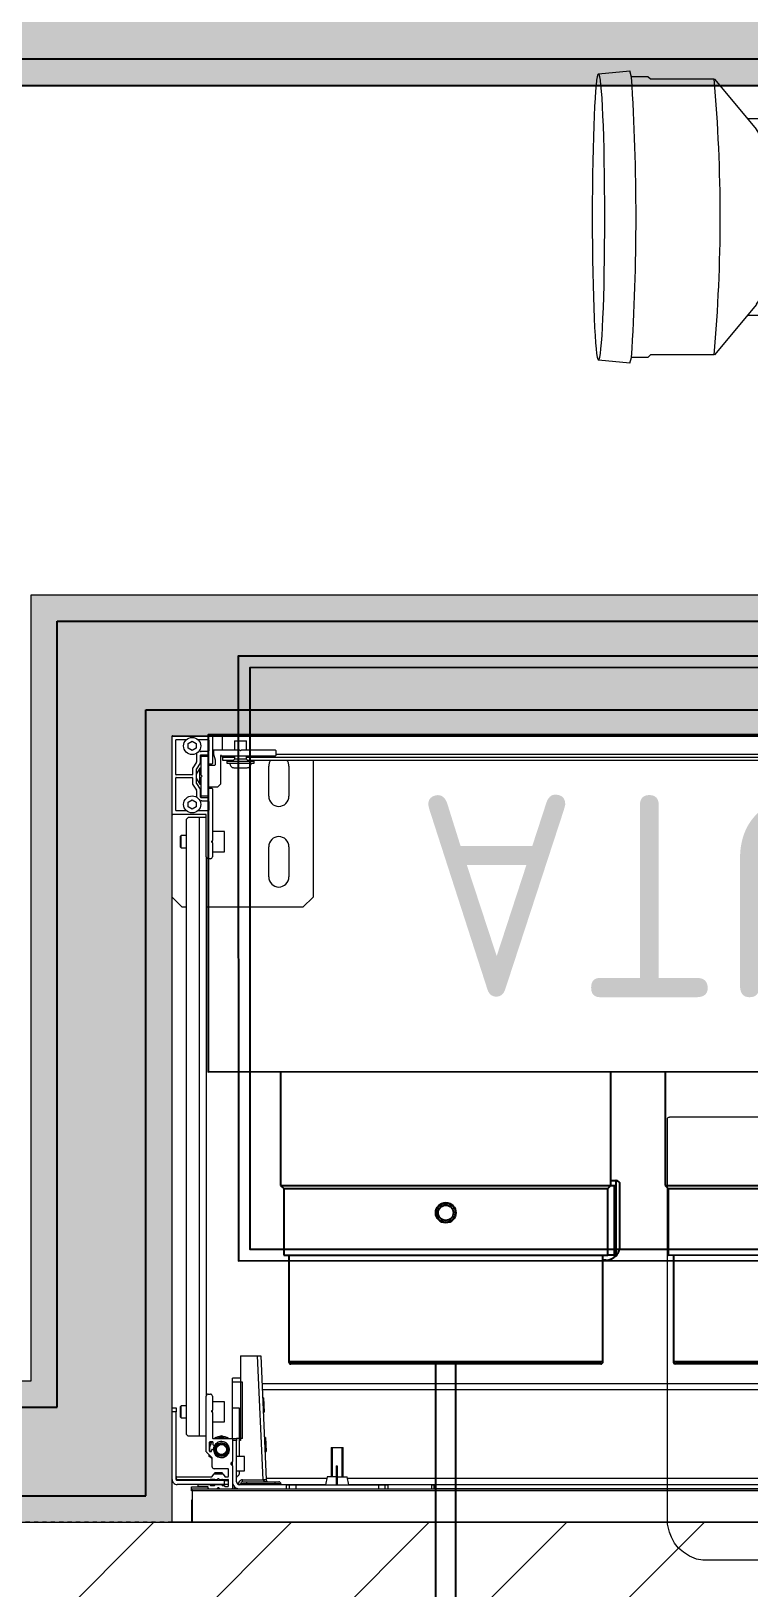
# Model space of a CAD drawing. Header units: centimetres. Extents: x 2191 to 12545, y -680 to 18662.
# Drawn here: x 8315.2 to 8350.8, y 8625.2 to 8702.5 of the extents above; entities that cross this region are included whole.
import ezdxf

# ---------------------------------------------------------------- set-up
doc = ezdxf.new("R2010")
doc.units = ezdxf.units.CM
doc.linetypes.add('Style de ligne -1', pattern=[0.41664, 0.20828, -0.20836])
doc.linetypes.add('VW-01', pattern=[0.41656, 0.20828, -0.20828])
for name, color, linetype, lineweight in [('B AmÈnagement intÈrieur_Hatch', 7, 'Continuous', 5), ('F REMPLISSAGE-vert clair_Hatch', 7, 'Continuous', 5), ('F REMPLISSAGE-vert foncÈ_Hatch', 7, 'Continuous', 5)]:
    doc.layers.add(name, color=color, linetype=linetype, lineweight=lineweight)
for name, color, linetype in [('B Aménagement intérieur', 252, 'Continuous'), ('B Faux plafonds', 252, 'Continuous'), ('B Faux plafonds_Hatch', 252, 'Continuous'), ('B GÈnÈral_Hatch', 252, 'Continuous'), ('B Général', 252, 'Continuous'), ('C ANNOTATIONS-prestations', 252, 'Continuous'), ('D SURFACES-shab', 252, 'Continuous'), ('F REMPLISSAGE-vert clair', 252, 'Continuous'), ('F REMPLISSAGE-vert foncé', 252, 'Continuous'), ('prlm-CHAUFF', 4, 'Continuous'), ('prlm-EAU-CHU', 42, 'Continuous')]:
    doc.layers.add(name, color=color, linetype=linetype)
doc.styles.get("Standard").update_dxf_attribs({"font": 'isocp.shx', "height": 15})

# ---------------------------------------------------------------- blocks, each defined once
blk = doc.blocks.new('Gaine 150_70')
at = {"layer": 'B Général', "color": 7, "linetype": 'Continuous', "lineweight": 5}
blk.add_line((18.5, 36.305), (-69, 36.305), dxfattribs=at)
at = {"layer": 'B Général', "color": 7, "linetype": 'Continuous', "lineweight": 5, "flags": 128}
for points in [[(-70, 36.305), (19.5, 36.305), (19.5, -2.715), (-70, -2.715)], [(-70, -2.7), (-70, 36.3), (19.5, 36.3), (19.5, -2.7)]]:
    blk.add_lwpolyline(points, close=True, dxfattribs=at)
at = {"layer": 'C ANNOTATIONS-prestations'}
for p, q in [((18.5, 36.305), (18.5, 35.205)), ((75, -35), (-75, -35))]:
    blk.add_line(p, q, dxfattribs=at)
at = {"layer": 'C ANNOTATIONS-prestations', "lineweight": 5}
for p, q in [((18.5, 34.755), (18.5, 35.205)), ((-69, 34.755), (18.5, 34.755)), ((18.5, 34.655), (-69, 34.655)), ((6.5, 34.635), (-22.817, 34.635)), ((10.724, 34.435), (-22.75, 34.435)), ((-22.65, 34.135), (10.784, 34.135)), ((6.5, 34.455), (6.5, 34.655)), ((6.6, 34.455), (6.5, 34.455)), ((6.6, 34.655), (6.6, 34.455)), ((6.6, 34.455), (8.783, 34.455)), ((8.783, 34.455), (8.783, 34.655)), ((8.918, 34.455), (8.783, 34.455)), ((8.918, 34.655), (8.918, 34.455)), ((9.25, 34.455), (8.918, 34.455)), ((9.25, 34.455), (9.25, 34.655)), ((13.35, 34.455), (9.25, 34.455)), ((10.72, 34.455), (10.8, 34.055)), ((11.3, 34.055), (10.8, 34.055)), ((11, 34.055), (11, 32.605)), ((11.061, 34.055), (11.061, 32.605)), ((11.3, 33.646), (11.3, 34.455)), ((11.35, 33.646), (11.35, 34.455)), ((11.35, 34.055), (11.8, 34.055)), ((11.539, 34.055), (11.539, 32.605)), ((11.6, 32.605), (11.6, 34.055)), ((11.8, 34.055), (11.88, 34.455)), ((11.816, 34.135), (14.824, 34.135)), ((14.1, 34.435), (11.876, 34.435)), ((13.35, 34.455), (13.35, 34.655)), ((13.682, 34.455), (13.35, 34.455)), ((13.682, 34.455), (13.682, 34.655)), ((13.817, 34.455), (13.682, 34.455)), ((13.817, 34.655), (13.817, 34.455)), ((13.817, 34.455), (16.15, 34.455)), ((14.1, 34.405), (14.1, 34.455)), ((14.1, 34.405), (14.4, 34.405)), ((14.4, 34.305), (14.2, 34.305)), ((14.4, 34.455), (14.4, 34.405)), ((14.4, 34.405), (15.8, 34.405)), ((14.4, 34.305), (14.4, 34.405)), ((15.8, 34.305), (14.4, 34.305)), ((14.821, 34.198), (14.82, 34.21)), ((14.821, 34.198), (14.971, 34.205)), ((15.1, 28.055), (14.821, 34.198)), ((14.97, 34.21), (14.971, 34.205)), ((16, 34.205), (14.971, 34.205)), ((14.971, 34.205), (15.25, 28.055)), ((15.8, 34.405), (15.8, 34.455)), ((15.8, 34.405), (16.1, 34.405)), ((15.8, 34.305), (15.8, 34.405)), ((16, 34.305), (15.8, 34.305)), ((16, 34.305), (16, 34.205)), ((16.1, 34.455), (16.1, 34.405)), ((16.3, 34.305), (16.3, 32.255)), ((16.4, 34.655), (16.4, 34.55)), ((16.5, 34.655), (16.5, 34.625)), ((16.5, 33.517), (16.5, 34.625)), ((16.7, 34.505), (16.7, 34.215)), ((16.7, 34.435), (16.9, 34.435)), ((16.9, 34.235), (16.7, 34.235)), ((16.7, 34.025), (16.7, 33.685)), ((16.87, 34.535), (16.73, 34.535)), ((17.002, 34.185), (16.73, 34.185)), ((16.859, 34.055), (16.73, 34.055)), ((16.971, 33.918), (16.884, 34.042)), ((16.9, 34.485), (16.9, 34.505)), ((17.001, 34.485), (16.9, 34.485)), ((16.9, 34.435), (19.25, 34.435)), ((16.9, 34.435), (16.9, 34.235)), ((16.9, 34.235), (19.25, 34.235)), ((16.96, 34.485), (16.999, 34.446)), ((16.999, 34.446), (17.037, 34.446)), ((17, 34.235), (17, 34.185)), ((17.03, 34.205), (17.129, 34.205)), ((17.043, 34.185), (17.043, 34.235)), ((17.345, 34.435), (17.06, 34.435)), ((17.129, 34.655), (17.179, 34.606)), ((17.129, 34.205), (17.179, 34.156)), ((17.164, 34.62), (17.236, 34.62)), ((17.221, 34.606), (17.271, 34.655)), ((17.221, 34.156), (17.271, 34.205)), ((17.271, 34.205), (17.375, 34.205)), ((17.357, 34.185), (17.357, 34.235)), ((17.368, 34.446), (17.401, 34.446)), ((17.4, 34.185), (17.4, 34.235)), ((17.401, 34.446), (17.44, 34.485)), ((17.403, 34.185), (17.577, 34.185)), ((17.576, 34.485), (17.404, 34.485)), ((17.516, 34.042), (17.429, 33.918)), ((19.27, 34.055), (17.541, 34.055)), ((17.605, 34.205), (19.2, 34.205)), ((18.17, 34.435), (17.635, 34.435)), ((17.7, 34.625), (17.7, 34.585)), ((17.73, 34.555), (17.73, 34.655)), ((17.73, 34.555), (18.17, 34.555)), ((18.53, 34.555), (17.73, 34.555)), ((18.2, 34.525), (18.2, 34.465)), ((18.5, 34.755), (18.53, 34.755)), ((18.5, 34.755), (18.5, 34.655)), ((18.53, 34.755), (18.53, 34.555)), ((19.3, 34.185), (19.3, 30.835)), ((19.3, 34.105), (19.3, 34.085)), ((19.5, 34.185), (19.5, 30.835)), ((11.3, 33.51), (11.3, 33.646)), ((11.35, 33.646), (11.3, 33.646)), ((11.35, 33.51), (11.3, 33.51)), ((11.35, 33.51), (11.35, 33.646)), ((15.9, 33.755), (15.9, 33.055)), ((16.3, 33.755), (15.9, 33.755)), ((16.15, 33.852), (16.15, 33.755)), ((16.5, 33.517), (16.5, 33.293)), ((16.5, 32.185), (16.5, 33.293)), ((16.579, 33.426), (16.509, 33.496)), ((16.509, 33.314), (16.579, 33.384)), ((16.73, 33.655), (17.41, 33.655)), ((17.404, 33.905), (16.996, 33.905)), ((17, 33.905), (17, 33.875)), ((17, 33.875), (17.4, 33.875)), ((17, 33.875), (17.02, 33.855)), ((17.02, 33.855), (17.38, 33.855)), ((17.043, 33.855), (17.043, 33.905)), ((17.357, 33.855), (17.357, 33.905)), ((17.38, 33.855), (17.4, 33.875)), ((17.4, 33.875), (17.4, 33.905)), ((17.51, 33.555), (17.51, 33.127)), ((11.6, 32.605), (11, 32.605)), ((14.884, 32.805), (14.834, 32.803)), ((14.866, 32.101), (14.834, 32.803)), ((15.9, 33.055), (16.3, 33.055)), ((16.15, 33.055), (16.15, 32.155)), ((16.7, 32.899), (16.7, 32.511)), ((17.407, 32.495), (17.43, 32.495)), ((17.46, 32.465), (17.46, 32.355)), ((17.51, 32.705), (17.479, 32.705)), ((17.519, 33.106), (17.791, 32.834)), ((17.54, 32.775), (17.54, 32.735)), ((17.556, 33.113), (17.656, 33.055)), ((17.62, 32.805), (17.57, 32.805)), ((17.65, 32.355), (17.65, 32.775)), ((17.656, 33.055), (17.656, 32.969)), ((17.8, 32.813), (17.8, 30.055)), ((14.866, 32.101), (14.916, 32.104)), ((16, 32.155), (16, 29.355)), ((16, 32.155), (16.15, 32.155)), ((16.101, 28.055), (16.11, 32.255)), ((16.11, 32.255), (16.15, 32.257)), ((16.15, 32.155), (16.3, 32.155)), ((16.15, 32.155), (16.15, 30.655)), ((16.3, 32.255), (16.5, 32.255)), ((16.3, 32.155), (16.3, 32.255)), ((16.5, 32.155), (16.3, 32.155)), ((16.5, 32.185), (16.5, 32.155)), ((16.5, 32.155), (16.5, 30.655)), ((17.47, 32.155), (16.53, 32.155)), ((17.05, 32.005), (16.95, 32.063)), ((17.15, 32.063), (17.05, 32.005)), ((17.49, 32.325), (17.62, 32.325)), ((17.5, 30.867), (17.5, 32.125)), ((17.65, 32.351), (17.604, 32.325)), ((17.8, 32.035), (18.15, 32.035)), ((18.15, 32.035), (18.7, 32.035)), ((18.15, 1.335), (18.15, 32.035)), ((18.8, 31.935), (18.7, 32.035)), ((18.8, 1.435), (18.8, 31.935)), ((16.9, 31.335), (16.9, 30.335)), ((17.5, 31.335), (16.9, 31.335)), ((19.05, 31.135), (18.8, 31.135)), ((19.05, 31.135), (19.05, 30.535)), ((19.1, 31.085), (19.05, 31.135)), ((19.1, 30.585), (19.1, 31.085)), ((14.973, 30.843), (14.923, 30.841)), ((14.955, 30.139), (14.923, 30.841)), ((14.955, 30.139), (15.005, 30.142)), ((16.15, 30.655), (16.5, 30.655)), ((16.5, 30.655), (16.5, 29.355)), ((16.9, 30.335), (17.5, 30.335)), ((17.5, 30.867), (17.5, 30.743)), ((17.5, 30.055), (17.5, 30.743)), ((17.529, 30.826), (17.509, 30.846)), ((17.509, 30.764), (17.529, 30.784)), ((18.8, 30.535), (19.05, 30.535)), ((19.05, 30.535), (19.1, 30.585)), ((19.3, 30.835), (19.5, 30.835)), ((19.3, 30.635), (19.3, 30.835)), ((19.5, 30.635), (19.3, 30.635)), ((19.5, 30.835), (19.5, 30.635)), ((-22.475, 29.735), (15.024, 29.735)), ((-22.475, 29.435), (15.037, 29.435)), ((17.7, 29.955), (17.6, 29.955)), ((17.8, 3.285), (17.8, 30.055)), ((16, 29.355), (16.5, 29.355)), ((16.103, 29.155), (16.5, 29.155)), ((16.5, 29.355), (16.5, 29.155)), ((15.25, 28.055), (15.1, 28.055)), ((16.101, 28.055), (15.25, 28.055)), ((12.5, 5.285), (13, 5.785)), ((13, 5.785), (17.8, 5.785)), ((18.8, 5.785), (19, 5.785)), ((19, 5.785), (19.5, 5.285)), ((12.5, -1.515), (12.5, 5.285)), ((19.5, 5.285), (19.5, 1.155)), ((13.7, 2.785), (13.7, 4.285)), ((14.7, 4.285), (14.7, 2.785)), ((17.5, 2.585), (17.5, 3.285)), ((17.6, 3.385), (17.7, 3.385)), ((17.8, 3.285), (17.8, 1.215)), ((16.9, 3.035), (16.9, 2.035)), ((17.5, 3.035), (16.9, 3.035)), ((17.529, 2.556), (17.5, 2.585)), ((17.5, 2.585), (17.5, 2.485)), ((17.5, 2.485), (17.529, 2.514)), ((17.5, -0.085), (17.5, 2.485)), ((19.05, 2.835), (18.8, 2.835)), ((19.05, 2.835), (19.05, 2.235)), ((19.1, 2.785), (19.05, 2.835)), ((19.1, 2.285), (19.1, 2.785)), ((16.9, 2.035), (17.5, 2.035)), ((18.8, 2.235), (19.05, 2.235)), ((19.05, 2.235), (19.1, 2.285)), ((17.68, 0.545), (17.68, 0.975)), ((17.71, 1.005), (18.217, 1.005)), ((17.8, 1.335), (18.15, 1.335)), ((17.83, 1.185), (19.47, 1.185)), ((18.15, 1.335), (18.7, 1.335)), ((18.3, 0.8), (18.5, 0.916)), ((18.3, 0.57), (18.3, 0.8)), ((18.5, 0.916), (18.7, 0.8)), ((18.7, 1.335), (18.8, 1.435)), ((18.7, 0.8), (18.7, 0.57)), ((18.783, 1.005), (19.29, 1.005)), ((19.32, 0.975), (19.32, -0.625)), ((19.5, 1.155), (19.5, -2.685)), ((13.7, -1.215), (13.7, 0.285)), ((14.7, 0.285), (14.7, -1.215)), ((17.7, 0.305), (17.7, -0.085)), ((18.03, 0.515), (17.71, 0.515)), ((18.07, 0.335), (17.73, 0.335)), ((17.73, 0.285), (18.02, 0.285)), ((18.05, 0.255), (18.05, -0.665)), ((18.1, -0.065), (18.1, 0.305)), ((18.28, -0.001), (18.28, 0.321)), ((18.5, 0.454), (18.3, 0.57)), ((18.7, 0.57), (18.5, 0.454)), ((17.25, -0.165), (17.1, -0.315)), ((17.1, -1.715), (17.1, -0.315)), ((17.25, -0.165), (17.67, -0.165)), ((17.67, -0.115), (17.53, -0.115)), ((17.7, -0.135), (17.7, -0.085)), ((18.05, -0.665), (18, -0.715)), ((18, -0.715), (18.05, -0.765)), ((18.127, -0.315), (18.05, -0.315)), ((18.05, -0.392), (18.171, -0.392)), ((18.05, -0.765), (18.05, -1.685)), ((18.295, -0.357), (18.1, -0.065)), ((18.127, -0.315), (18.127, -1.115)), ((18.3, -0.615), (18.127, -0.315)), ((18.48, -0.311), (18.285, -0.018)), ((18.3, -1.056), (18.3, -0.374)), ((18.48, -0.625), (18.48, -0.311)), ((19.29, -0.655), (18.51, -0.655)), ((15.75, -1.515), (-66.25, -1.515)), ((16.78, -1.365), (15.42, -1.365)), ((15.42, -1.365), (15.42, -1.465)), ((16.78, -1.465), (15.42, -1.465)), ((15.42, -1.465), (15.42, -1.515)), ((15.7, -1.465), (15.8, -1.565)), ((16.425, -1.135), (15.775, -1.135)), ((16.4, -1.565), (16.5, -1.465)), ((17, -1.515), (16.45, -1.515)), ((16.78, -1.465), (16.78, -1.365)), ((16.78, -1.515), (16.78, -1.465)), ((17, -1.665), (17, -1.515)), ((17.35, -1.295), (17.35, -1.51)), ((17.448, -1.81), (17.352, -1.52)), ((17.67, -1.265), (17.38, -1.265)), ((17.5, -2.685), (17.5, -1.345)), ((17.53, -1.315), (17.67, -1.315)), ((17.7, -1.345), (17.7, -1.295)), ((17.7, -1.345), (17.7, -1.735)), ((18.05, -1.038), (18.171, -1.038)), ((18.05, -1.115), (18.127, -1.115)), ((18.1, -1.735), (18.1, -1.374)), ((18.105, -1.357), (18.295, -1.073)), ((18.127, -1.115), (18.3, -0.815)), ((18.28, -1.851), (18.28, -1.429)), ((18.285, -1.412), (18.475, -1.127)), ((18.48, -1.11), (18.48, -0.805)), ((18.51, -0.775), (19.29, -0.775)), ((19.32, -0.805), (19.32, -2.505)), ((15.8, -1.665), (-66.3, -1.665)), ((14.35, -1.815), (-64.85, -1.815)), ((14.35, -1.985), (14.35, -1.745)), ((14.38, -1.715), (17.04, -1.715)), ((16.05, -2.015), (14.38, -2.015)), ((15.8, -1.565), (16.4, -1.565)), ((15.8, -1.565), (15.8, -1.715)), ((15.8, -2.015), (15.8, -2.465)), ((16.05, -2.015), (16.1, -1.965)), ((16.1, -1.965), (16.15, -2.015)), ((17.42, -2.015), (16.15, -2.015)), ((16.4, -1.715), (16.4, -1.565)), ((17, -1.665), (16.4, -1.665)), ((16.4, -2.465), (16.4, -2.015)), ((17, -1.665), (17, -1.715)), ((17, -2.015), (17, -2.715)), ((17.45, -1.985), (17.45, -1.82)), ((17.68, -2.505), (17.68, -1.975)), ((17.71, -1.945), (18.056, -1.945)), ((18.02, -1.715), (17.73, -1.715)), ((17.73, -1.765), (18.07, -1.765)), ((18.3, -2.1), (18.5, -1.984)), ((18.3, -2.33), (18.3, -2.1)), ((18.5, -1.984), (18.7, -2.1)), ((18.7, -2.1), (18.7, -2.33)), ((17, -2.715), (-67.5, -2.715)), ((16.4, -2.465), (15.8, -2.465)), ((17.53, -2.715), (17, -2.715)), ((19.47, -2.715), (17.53, -2.715)), ((18.217, -2.535), (17.71, -2.535)), ((18.5, -2.446), (18.3, -2.33)), ((18.7, -2.33), (18.5, -2.446)), ((19.29, -2.535), (18.783, -2.535)), ((19.5, -2.715), (19.47, -2.715)), ((19.5, -2.685), (19.5, -2.715))]:
    blk.add_line(p, q, dxfattribs=at)
at = {"layer": 'C ANNOTATIONS-prestations', "lineweight": 5, "flags": 128}
for points in [[(14.1, 34.405, 0.198912), (14.129, 34.334, 0.198912), (14.2, 34.305)], [(14.82, 34.21, 0.193016), (14.789, 34.277, 0.193016), (14.72, 34.305)], [(16, 34.205, 0.227222), (16.156, 34.28, 0.227222), (16.195, 34.448)], [(16, 34.305, 0.198912), (16.071, 34.334, 0.198912), (16.1, 34.405)], [(16.5, 34.305, 0.198912), (16.397, 34.552, 0.198912), (16.15, 34.655)], [(16.3, 34.305, 0.198912), (16.256, 34.411, 0.198912), (16.15, 34.455)], [(16.222, 34.005, 0.109774), (16.169, 33.936, 0.109774), (16.15, 33.852)], [(16.222, 34.005, 0.028434), (16.263, 34.044, 0.028434), (16.3, 34.087)], [(16.53, 34.655, 0.198912), (16.509, 34.646, 0.198912), (16.5, 34.625)], [(16.73, 34.535, 0.198912), (16.709, 34.526, 0.198912), (16.7, 34.505)], [(16.7, 34.215, 0.198912), (16.709, 34.194, 0.198912), (16.73, 34.185)], [(16.73, 34.055, 0.198912), (16.709, 34.046, 0.198912), (16.7, 34.025)], [(16.884, 34.042, 0.120588), (16.873, 34.052, 0.120588), (16.859, 34.055)], [(16.9, 34.505, 0.198912), (16.891, 34.526, 0.198912), (16.87, 34.535)], [(17, 34.435, 0.013224), (17, 34.44, 0.013224), (16.999, 34.446)], [(17.03, 34.46, 0.17724), (17.02, 34.478, 0.17724), (17.001, 34.485)], [(17.002, 34.185, 0.155096), (17.019, 34.191, 0.155096), (17.03, 34.205)], [(17.03, 34.46, 0.17724), (17.041, 34.442, 0.17724), (17.06, 34.435)], [(17.179, 34.606, 0.198912), (17.2, 34.597, 0.198912), (17.221, 34.606)], [(17.179, 34.156, 0.198912), (17.2, 34.147, 0.198912), (17.221, 34.156)], [(17.345, 34.435, 0.17724), (17.364, 34.442, 0.17724), (17.375, 34.46)], [(17.404, 34.485, 0.17724), (17.385, 34.478, 0.17724), (17.375, 34.46)], [(17.375, 34.205, 0.155096), (17.386, 34.191, 0.155096), (17.403, 34.185)], [(17.401, 34.446, 0.013224), (17.4, 34.44, 0.013224), (17.4, 34.435)], [(17.541, 34.055, 0.120588), (17.527, 34.052, 0.120588), (17.516, 34.042)], [(17.605, 34.46, 0.17724), (17.595, 34.478, 0.17724), (17.576, 34.485)], [(17.577, 34.185, 0.155096), (17.594, 34.191, 0.155096), (17.605, 34.205)], [(17.605, 34.46, 0.17724), (17.616, 34.442, 0.17724), (17.635, 34.435)], [(17.7, 34.625, 0.198912), (17.691, 34.646, 0.198912), (17.67, 34.655)], [(17.7, 34.585, 0.198912), (17.709, 34.564, 0.198912), (17.73, 34.555)], [(18.2, 34.525, 0.198912), (18.191, 34.546, 0.198912), (18.17, 34.555)], [(18.17, 34.435, 0.198912), (18.191, 34.444, 0.198912), (18.2, 34.465)], [(19.3, 34.105, 0.198912), (19.271, 34.176, 0.198912), (19.2, 34.205)], [(19.5, 34.185, 0.198912), (19.427, 34.362, 0.198912), (19.25, 34.435)], [(19.3, 34.185, 0.198912), (19.285, 34.22, 0.198912), (19.25, 34.235)], [(19.27, 34.055, 0.198912), (19.291, 34.064, 0.198912), (19.3, 34.085)], [(16.5, 33.517, 0.098491), (16.502, 33.506, 0.098491), (16.509, 33.496)], [(16.509, 33.314, 0.098491), (16.502, 33.304, 0.098491), (16.5, 33.293)], [(16.579, 33.384, 0.198912), (16.588, 33.405, 0.198912), (16.579, 33.426)], [(16.7, 33.685, 0.198912), (16.709, 33.664, 0.198912), (16.73, 33.655)], [(16.971, 33.918, 0.120588), (16.982, 33.908, 0.120588), (16.996, 33.905)], [(17.404, 33.905, 0.120588), (17.418, 33.908, 0.120588), (17.429, 33.918)], [(17.51, 33.555, 0.198912), (17.481, 33.626, 0.198912), (17.41, 33.655)], [(17.449, 32.733, 0.366532), (17.088, 33.103, 0.366532), (16.664, 32.808, 0.366532), (16.884, 32.341, 0.366532), (17.382, 32.482)], [(17.382, 32.482, 0.082935), (17.436, 32.602, 0.082935), (17.449, 32.733)], [(17.407, 32.495, 0.122946), (17.393, 32.491, 0.122946), (17.382, 32.482)], [(17.46, 32.465, 0.198912), (17.451, 32.486, 0.198912), (17.43, 32.495)], [(17.449, 32.733, 0.189855), (17.458, 32.713, 0.189855), (17.479, 32.705)], [(17.633, 32.992, 0.041018), (17.579, 33.083, 0.041018), (17.51, 33.164)], [(17.51, 33.127, 0.098491), (17.512, 33.116, 0.098491), (17.519, 33.106)], [(17.51, 32.705, 0.198912), (17.531, 32.714, 0.198912), (17.54, 32.735)], [(17.514, 32.325, 0.104675), (17.628, 32.546, 0.104675), (17.643, 32.794)], [(17.57, 32.805, 0.198912), (17.549, 32.796, 0.198912), (17.54, 32.775)], [(17.577, 32.325, 0.02871), (17.617, 32.388, 0.02871), (17.65, 32.455)], [(17.65, 32.775, 0.198912), (17.641, 32.796, 0.198912), (17.62, 32.805)], [(17.8, 32.813, 0.098491), (17.798, 32.824, 0.098491), (17.791, 32.834)], [(16.5, 32.185, 0.198912), (16.509, 32.164, 0.198912), (16.53, 32.155)], [(16.704, 32.155, 0.14145), (17.05, 32.055, 0.14145), (17.396, 32.155)], [(16.81, 32.155, 0.103148), (17.05, 32.105, 0.103148), (17.29, 32.155)], [(17.46, 32.355, 0.198912), (17.469, 32.334, 0.198912), (17.49, 32.325)], [(17.5, 32.125, 0.198912), (17.491, 32.146, 0.198912), (17.47, 32.155)], [(17.62, 32.325, 0.198912), (17.641, 32.334, 0.198912), (17.65, 32.355)], [(17.5, 30.867, 0.098491), (17.502, 30.856, 0.098491), (17.509, 30.846)], [(17.509, 30.764, 0.098491), (17.502, 30.754, 0.098491), (17.5, 30.743)], [(17.529, 30.784, 0.198912), (17.538, 30.805, 0.198912), (17.529, 30.826)], [(17.5, 30.055, 0.198912), (17.529, 29.984, 0.198912), (17.6, 29.955)], [(17.7, 29.955, 0.198912), (17.771, 29.984, 0.198912), (17.8, 30.055)], [(14.7, 4.285, 0.414214), (14.2, 4.785, 0.414214), (13.7, 4.285)], [(17.6, 3.385, 0.198912), (17.529, 3.356, 0.198912), (17.5, 3.285)], [(17.8, 3.285, 0.198912), (17.771, 3.356, 0.198912), (17.7, 3.385)], [(13.7, 2.785, 0.414214), (14.2, 2.285, 0.414214), (14.7, 2.785)], [(17.529, 2.514, 0.198912), (17.538, 2.535, 0.198912), (17.529, 2.556)], [(14.7, 0.285, 0.414214), (14.2, 0.785, 0.414214), (13.7, 0.285)], [(17.71, 1.005, 0.198912), (17.689, 0.996, 0.198912), (17.68, 0.975)], [(17.8, 1.215, 0.198912), (17.809, 1.194, 0.198912), (17.83, 1.185)], [(18.22, 1.005, 0.01196), (18.219, 1.005, 0.01196), (18.217, 1.005)], [(18.783, 1.005, 0.01196), (18.781, 1.005, 0.01196), (18.78, 1.005)], [(19.32, 0.975, 0.198912), (19.311, 0.996, 0.198912), (19.29, 1.005)], [(19.5, 1.155, 0.198912), (19.491, 1.176, 0.198912), (19.47, 1.185)], [(17.68, 0.545, 0.198912), (17.689, 0.524, 0.198912), (17.71, 0.515)], [(17.73, 0.335, 0.198912), (17.709, 0.326, 0.198912), (17.7, 0.305)], [(17.73, 0.285, 0.198912), (17.709, 0.276, 0.198912), (17.7, 0.255)], [(18.05, 0.255, 0.198912), (18.041, 0.276, 0.198912), (18.02, 0.285)], [(18.03, 0.515, 0.095961), (18.068, 0.522, 0.095961), (18.099, 0.543)], [(18.1, 0.305, 0.198912), (18.091, 0.326, 0.198912), (18.07, 0.335)], [(17.5, -0.085, 0.198912), (17.509, -0.106, 0.198912), (17.53, -0.115)], [(17.67, -0.115, 0.198912), (17.691, -0.106, 0.198912), (17.7, -0.085)], [(17.67, -0.165, 0.198912), (17.691, -0.156, 0.198912), (17.7, -0.135)], [(18.28, -0.001, 0.073633), (18.281, -0.01, 0.073633), (18.285, -0.018)], [(18.3, -0.374, 0.073633), (18.299, -0.365, 0.073633), (18.295, -0.357)], [(18.48, -0.625, 0.198912), (18.489, -0.646, 0.198912), (18.51, -0.655)], [(19.29, -0.655, 0.198912), (19.311, -0.646, 0.198912), (19.32, -0.625)], [(13.7, -1.215, 0.080612), (13.726, -1.373, 0.080612), (13.8, -1.515)], [(14.6, -1.515, 0.080612), (14.674, -1.373, 0.080612), (14.7, -1.215)], [(15.775, -1.135, 0.218554), (15.623, -1.205, 0.218554), (15.577, -1.365)], [(15.577, -1.36, 0.003145), (15.576, -1.362, 0.003145), (15.576, -1.365)], [(16.623, -1.365, 0.218554), (16.577, -1.205, 0.218554), (16.425, -1.135)], [(16.624, -1.365, 0.003145), (16.624, -1.362, 0.003145), (16.623, -1.36)], [(17.38, -1.265, 0.198912), (17.359, -1.274, 0.198912), (17.35, -1.295)], [(17.35, -1.51, 0.040241), (17.35, -1.515, 0.040241), (17.352, -1.52)], [(17.53, -1.315, 0.198912), (17.509, -1.324, 0.198912), (17.5, -1.345)], [(17.7, -1.295, 0.198912), (17.691, -1.274, 0.198912), (17.67, -1.265)], [(17.7, -1.345, 0.198912), (17.691, -1.324, 0.198912), (17.67, -1.315)], [(18.105, -1.357, 0.073633), (18.101, -1.365, 0.073633), (18.1, -1.374)], [(18.285, -1.412, 0.073633), (18.281, -1.42, 0.073633), (18.28, -1.429)], [(18.295, -1.073, 0.073633), (18.299, -1.065, 0.073633), (18.3, -1.056)], [(18.475, -1.127, 0.073633), (18.479, -1.119, 0.073633), (18.48, -1.11)], [(18.51, -0.775, 0.198912), (18.489, -0.784, 0.198912), (18.48, -0.805)], [(19.32, -0.805, 0.198912), (19.311, -0.784, 0.198912), (19.29, -0.775)], [(14.38, -1.715, 0.198912), (14.359, -1.724, 0.198912), (14.35, -1.745)], [(14.35, -1.985, 0.198912), (14.359, -2.006, 0.198912), (14.38, -2.015)], [(17.04, -1.715, 0.414214), (17.07, -1.745, 0.414214), (17.1, -1.715)], [(17.42, -2.015, 0.198912), (17.441, -2.006, 0.198912), (17.45, -1.985)], [(17.45, -1.82, 0.040241), (17.45, -1.815, 0.040241), (17.448, -1.81)], [(17.71, -1.945, 0.198912), (17.689, -1.954, 0.198912), (17.68, -1.975)], [(17.7, -1.685, 0.198912), (17.709, -1.706, 0.198912), (17.73, -1.715)], [(17.7, -1.735, 0.198912), (17.709, -1.756, 0.198912), (17.73, -1.765)], [(18.02, -1.715, 0.198912), (18.041, -1.706, 0.198912), (18.05, -1.685)], [(18.14, -1.99, 0.123554), (18.104, -1.957, 0.123554), (18.056, -1.945)], [(18.07, -1.765, 0.198912), (18.091, -1.756, 0.198912), (18.1, -1.735)], [(17.5, -2.685, 0.198912), (17.509, -2.706, 0.198912), (17.53, -2.715)], [(17.68, -2.505, 0.198912), (17.689, -2.526, 0.198912), (17.71, -2.535)], [(18.217, -2.535, 0.01196), (18.219, -2.535, 0.01196), (18.22, -2.535)], [(18.78, -2.535, 0.01196), (18.781, -2.535, 0.01196), (18.783, -2.535)], [(19.29, -2.535, 0.198912), (19.311, -2.526, 0.198912), (19.32, -2.505)], [(19.47, -2.715, 0.198912), (19.491, -2.706, 0.198912), (19.5, -2.685)]]:
    blk.add_lwpolyline(points, format="xyb", dxfattribs=at)
at = {"layer": 'C ANNOTATIONS-prestations', "lineweight": 5}
for centre, radius in [((17.05, 32.705), 0.35), ((17.05, 32.705), 0.3), ((17.05, 32.705), 0.25), ((18.5, 0.685), 0.425), ((18.5, -2.215), 0.425)]:
    blk.add_circle(centre, radius, dxfattribs=at)
for points, knots in [([(14.97, 34.21), (14.97, 34.21), (14.968, 34.222), (14.956, 34.239), (14.941, 34.252), (14.921, 34.265), (14.896, 34.276), (14.867, 34.286), (14.818, 34.298), (14.754, 34.305), (14.724, 34.305), (14.722, 34.305), (14.72, 34.305)], [0, 0, 0, 1, 2, 3, 4, 5, 6, 7, 8, 9, 9, 10, 10, 10]), ([(14.82, 34.21), (14.82, 34.209), (14.821, 34.209), (14.822, 34.209), (14.824, 34.208), (14.833, 34.207), (14.852, 34.207), (14.88, 34.207), (14.931, 34.208), (14.968, 34.209), (14.969, 34.209), (14.97, 34.21)], [0, 0, 0, 1, 2, 3, 4, 5, 6, 7, 8, 8, 9, 9, 9])]:
    blk.add_open_spline(points, degree=2, knots=knots, dxfattribs=at)
blk = doc.blocks.new('xi.aam33')
at = {"layer": 'prlm-EAU-CHU', "color": 0, "lineweight": 13}
for p, q in [((-5.89, 11.331), (-5.799, 13.123)), ((5.799, 13.123), (5.89, 11.331)), ((-5.41, 7.114), (-5.41, 10.463)), ((5.41, 10.463), (5.41, 7.114)), ((12.093, 6.85), (12.219, 6.97)), ((12.219, 6.97), (13.031, 6.97)), ((13.12, 7.25), (13.031, 6.97)), ((13.12, 7.25), (14.668, 7.106)), ((-5, 3.931), (-5, 6.323)), ((5, 6.323), (5, 4.87)), ((6.828, 4.34), (8.907, 6.841)), ((8.922, 6.85), (12.093, 6.85)), ((7.269, 4.87), (4.958, 4.867)), ((8.907, -6.841), (6.828, -4.34)), ((4.091, -4.87), (7.269, -4.87)), ((12.093, -6.85), (8.922, -6.85)), ((12.219, -6.97), (12.093, -6.85)), ((13.028, -6.944), (13.12, -7.25)), ((13.031, -6.97), (12.219, -6.97)), ((14.668, -7.106), (13.12, -7.25))]:
    blk.add_line(p, q, dxfattribs=at)
at = {"layer": 'prlm-EAU-CHU', "color": 0, "lineweight": 13, "flags": 128}
blk.add_lwpolyline([(4.958, 4.867), (4.86, 4.836), (4.68, 4.729), (4.43, 4.564)], dxfattribs=at)
at = {"layer": 'prlm-EAU-CHU', "color": 0, "lineweight": 13}
for radius in [6.36, 4.675]:
    blk.add_circle((0, 0), radius, dxfattribs=at)
for centre, radius, start, end in [((-4.475, 7.136), 0.936, 184.66048, 218.12589), ((4.475, 7.136), 0.936, 321.87411, 355.33952), ((119.647, -0.014), 106.844, 176.25229, 183.71904), ((-2.54, 9.094), 3.683, 223.50702, 258.77599), ((2.54, 9.094), 3.683, 281.22401, 316.49298), ((87.178, 0), 78.555, 174.99745, 185.00255), ((11.683, 0.728), 6.052, 143.44583, 163.86683), ((11.683, -0.728), 6.052, 196.13317, 216.55417)]:
    blk.add_arc(centre, radius, start, end, dxfattribs=at)
at = {"layer": 'prlm-EAU-CHU', "color": 0, "lineweight": 13, "extrusion": (0, 0, -1)}
for centre, major_axis, ratio in [((0, 13.073), (-5.789, 0), 0.383426), ((0, 13.073), (-5.115, 0), 0.383329), ((14.667, 0), (0, -7.101), 0.043635)]:
    blk.add_ellipse(centre, major_axis=major_axis, ratio=ratio, dxfattribs=at)
for centre, major_axis, ratio, start_param, end_param in [((-0.001, 12.093), (4.098, -0.028), 0.383971, 2.986035, 6.398097), ((0, 11.414), (5.894, 0), 0.391508, 0.036281, 3.105311)]:
    blk.add_ellipse(centre, major_axis=major_axis, ratio=ratio, start_param=start_param, end_param=end_param, dxfattribs=at)
blk = doc.blocks.new('xi.uta-yzen-d')
at = {"layer": 'prlm-CHAUFF', "ltscale": 50}
for p, q in [((-36.4, 35.02), (-20.8, 35.02)), ((-36.4, 35.02), (-36.4, 29.72)), ((-20.9, 35.12), (-36.3, 35.12)), ((-20.8, 29.72), (-20.8, 35.02)), ((-17.3, 35.02), (-1.7, 35.02)), ((-17.3, 35.02), (-17.3, 29.72)), ((-1.8, 35.12), (-17.2, 35.12)), ((-1.7, 29.72), (-1.7, 35.02)), ((1.8, 35.02), (17.4, 35.02)), ((1.8, 35.02), (1.8, 29.72)), ((1.9, 35.12), (17.3, 35.12)), ((17.4, 29.72), (17.4, 35.02)), ((20.9, 35.02), (36.5, 35.02)), ((20.9, 35.02), (20.9, 29.72)), ((21, 35.12), (36.4, 35.12)), ((36.5, 29.72), (36.5, 35.02)), ((-37.056, 29.72), (-36.65, 29.72)), ((-37.056, 29.72), (-37.056, 26.02)), ((-37, 29.72), (-37, 26.27)), ((-36.98, 29.72), (-36.98, 26.27)), ((-20.55, 29.72), (-36.65, 29.72)), ((-36.65, 29.72), (-36.65, 26.42)), ((-36.55, 29.97), (-36.4, 29.97)), ((-20.55, 26.42), (-20.55, 29.72)), ((-17.956, 29.72), (-17.55, 29.72)), ((-17.956, 29.72), (-17.956, 26.02)), ((-17.9, 29.72), (-17.9, 26.27)), ((-17.88, 29.72), (-17.88, 26.27)), ((-1.45, 29.72), (-17.55, 29.72)), ((-17.55, 29.72), (-17.55, 26.42)), ((-17.45, 29.97), (-17.3, 29.97)), ((-1.45, 26.42), (-1.45, 29.72)), ((1.144, 29.72), (1.55, 29.72)), ((1.144, 29.72), (1.144, 26.02)), ((1.2, 29.72), (1.2, 26.27)), ((1.22, 29.72), (1.22, 26.27)), ((17.65, 29.72), (1.55, 29.72)), ((1.55, 29.72), (1.55, 26.42)), ((1.65, 29.97), (1.8, 29.97)), ((17.65, 26.42), (17.65, 29.72)), ((20.244, 29.72), (20.65, 29.72)), ((20.244, 29.72), (20.244, 26.02)), ((20.3, 29.72), (20.3, 26.27)), ((20.32, 29.72), (20.32, 26.27)), ((36.75, 29.72), (20.65, 29.72)), ((20.65, 29.72), (20.65, 26.42)), ((20.75, 29.97), (20.9, 29.97)), ((36.75, 26.42), (36.75, 29.72)), ((-37.25, 29.216), (-37.25, 26.22)), ((-18.15, 29.216), (-18.15, 26.22)), ((0.95, 29.216), (0.95, 26.22)), ((20.05, 29.216), (20.05, 26.22)), ((-37, 28.42), (-36.98, 28.42)), ((-36.98, 28.07), (-37, 28.07)), ((-17.9, 28.42), (-17.88, 28.42)), ((-17.88, 28.07), (-17.9, 28.07)), ((1.2, 28.42), (1.22, 28.42)), ((1.22, 28.07), (1.2, 28.07)), ((20.3, 28.42), (20.32, 28.42)), ((20.32, 28.07), (20.3, 28.07)), ((-37, 27.693), (-36.98, 27.693)), ((-36.98, 27.343), (-37, 27.343)), ((-37, 27.293), (-36.98, 27.293)), ((-36.98, 27.193), (-37, 27.193)), ((-17.9, 27.693), (-17.88, 27.693)), ((-17.88, 27.343), (-17.9, 27.343)), ((-17.9, 27.293), (-17.88, 27.293)), ((-17.88, 27.193), (-17.9, 27.193)), ((1.2, 27.693), (1.22, 27.693)), ((1.22, 27.343), (1.2, 27.343)), ((1.2, 27.293), (1.22, 27.293)), ((1.22, 27.193), (1.2, 27.193)), ((20.3, 27.693), (20.32, 27.693)), ((20.32, 27.343), (20.3, 27.343)), ((20.3, 27.293), (20.32, 27.293)), ((20.32, 27.193), (20.3, 27.193)), ((-36.98, 26.27), (-37, 26.27)), ((-36.8, 26.27), (-36.98, 26.27)), ((-36.65, 26.42), (-36.8, 26.27)), ((-20.4, 26.27), (-36.8, 26.27)), ((-36.8, 26.27), (-36.8, 20.62)), ((-20.55, 26.42), (-36.65, 26.42)), ((-20.4, 26.27), (-20.55, 26.42)), ((-20.4, 20.62), (-20.4, 26.27)), ((-17.88, 26.27), (-17.9, 26.27)), ((-17.7, 26.27), (-17.88, 26.27)), ((-17.55, 26.42), (-17.7, 26.27)), ((-1.3, 26.27), (-17.7, 26.27)), ((-17.7, 26.27), (-17.7, 20.62)), ((-1.45, 26.42), (-17.55, 26.42)), ((-1.3, 26.27), (-1.45, 26.42)), ((-1.3, 20.62), (-1.3, 26.27)), ((1.22, 26.27), (1.2, 26.27)), ((1.4, 26.27), (1.22, 26.27)), ((1.55, 26.42), (1.4, 26.27)), ((17.8, 26.27), (1.4, 26.27)), ((1.4, 26.27), (1.4, 20.62)), ((17.65, 26.42), (1.55, 26.42)), ((17.8, 26.27), (17.65, 26.42)), ((17.8, 20.62), (17.8, 26.27)), ((20.32, 26.27), (20.3, 26.27)), ((20.5, 26.27), (20.32, 26.27)), ((20.65, 26.42), (20.5, 26.27)), ((36.9, 26.27), (20.5, 26.27)), ((20.5, 26.27), (20.5, 20.62)), ((36.75, 26.42), (20.65, 26.42)), ((36.9, 26.27), (36.75, 26.42)), ((36.9, 20.62), (36.9, 26.27)), ((-36.8, 26.02), (-37.05, 26.02)), ((-17.7, 26.02), (-17.95, 26.02)), ((1.4, 26.02), (1.15, 26.02)), ((20.5, 26.02), (20.25, 26.02))]:
    blk.add_line(p, q, dxfattribs=at)
for points in [[(0, 30), (0, 0), (39, 0), (39, 30)], [(0.571, 29.429), (0.571, 0.571), (38.429, 0.571), (38.429, 29.429)], [(-40.5, 20.62), (-40.5, 3.9), (40.5, 3.9), (40.5, 20.62)]]:
    blk.add_lwpolyline(points, close=True, dxfattribs=at)
for centre, radius in [((-28.6, 27.62), 0.5), ((-28.6, 27.62), 0.48), ((-28.6, 27.62), 0.38), ((-9.5, 27.62), 0.5), ((-9.5, 27.62), 0.48), ((-9.5, 27.62), 0.38), ((9.6, 27.62), 0.5), ((9.6, 27.62), 0.48), ((9.6, 27.62), 0.38), ((28.7, 27.62), 0.5), ((28.7, 27.62), 0.48), ((28.7, 27.62), 0.38)]:
    blk.add_circle(centre, radius, dxfattribs=at)
for centre, radius, start, end in [((-36.3, 35.02), 0.1, 90, 180), ((-20.9, 35.02), 0.1, 0, 90), ((-17.2, 35.02), 0.1, 90, 180), ((-1.8, 35.02), 0.1, 0, 90), ((1.9, 35.02), 0.1, 90, 180), ((17.3, 35.02), 0.1, 0, 90), ((21, 35.02), 0.1, 90, 180), ((36.4, 35.02), 0.1, 0, 90), ((-36.475, 29.24), 0.776, 138.52479, 181.76751), ((-36.55, 29.27), 0.7, 90, 136.27309), ((-17.375, 29.24), 0.776, 138.52479, 181.76751), ((-17.45, 29.27), 0.7, 90, 136.27309), ((1.725, 29.24), 0.776, 138.52479, 181.76751), ((1.65, 29.27), 0.7, 90, 136.27309), ((20.825, 29.24), 0.776, 138.52479, 181.76751), ((20.75, 29.27), 0.7, 90, 136.27309), ((-37.05, 26.22), 0.2, 180, 268.32391), ((-37.05, 26.22), 0.2, 268.32391, 270), ((-17.95, 26.22), 0.2, 180, 268.32391), ((-17.95, 26.22), 0.2, 268.32391, 270), ((1.15, 26.22), 0.2, 180, 268.32391), ((1.15, 26.22), 0.2, 268.32391, 270), ((20.25, 26.22), 0.2, 180, 268.32391), ((20.25, 26.22), 0.2, 268.32391, 270)]:
    blk.add_arc(centre, radius, start, end, dxfattribs=at)
for centre, major_axis, ratio, start_param, end_param in [((-36.55, 28.959), (-0.45, 0), 0.974723, 5.983927, 6.283185), ((-36.55, 28.603), (-0.45, 0), 0.974723, 5.983927, 6.283185), ((-35.75, 28.603), (-1.25, 0), 0.146694, 0, 0.179125), ((-17.45, 28.959), (-0.45, 0), 0.974723, 5.983927, 6.283185), ((-17.45, 28.603), (-0.45, 0), 0.974723, 5.983927, 6.283185), ((-16.65, 28.603), (-1.25, 0), 0.146694, 0, 0.179125), ((1.65, 28.959), (-0.45, 0), 0.974723, 5.983927, 6.283185), ((1.65, 28.603), (-0.45, 0), 0.974723, 5.983927, 6.283185), ((2.45, 28.603), (-1.25, 0), 0.146694, 0, 0.179125), ((20.75, 28.959), (-0.45, 0), 0.974723, 5.983927, 6.283185), ((20.75, 28.603), (-0.45, 0), 0.974723, 5.983927, 6.283185), ((21.55, 28.603), (-1.25, 0), 0.146694, 0, 0.179125)]:
    blk.add_ellipse(centre, major_axis=major_axis, ratio=ratio, start_param=start_param, end_param=end_param, dxfattribs=at)
for points in [[(-36.982, 29.391), (-36.986, 29.379), (-36.989, 29.366), (-36.997, 29.324), (-37, 29.294), (-37, 29.265)], [(-17.882, 29.391), (-17.886, 29.379), (-17.889, 29.366), (-17.897, 29.324), (-17.9, 29.294), (-17.9, 29.265)], [(1.218, 29.391), (1.214, 29.379), (1.211, 29.366), (1.203, 29.324), (1.2, 29.294), (1.2, 29.265)], [(20.318, 29.391), (20.314, 29.379), (20.311, 29.366), (20.303, 29.324), (20.3, 29.294), (20.3, 29.265)]]:
    blk.add_open_spline(points, degree=3, knots=[0.8185803, 0.8185803, 0.8185803, 0.8185803, 0.875, 0.875, 1, 1, 1, 1], dxfattribs=at)
at = {"layer": 'prlm-CHAUFF', "ltscale": 50, "insert": (7.303, 16.894), "char_height": 10, "width": 139.79252, "attachment_point": 1}
blk.add_mtext('UTA', dxfattribs=at)
blk = doc.blocks.new('200_wc-2')
at = {"layer": 'B Général', "color": 7, "linetype": 'Continuous', "lineweight": 5}
for p, q in [((-25, -20.1), (-25, 0)), ((-24.9, 0.1), (24.9, 0.1)), ((25, -20.1), (25, 0)), ((-19.5, -44.2), (-19.5, -21.9)), ((19.5, -44.2), (19.5, -21.9))]:
    blk.add_line(p, q, dxfattribs=at)
at = {"layer": 'B Général', "color": 7, "linetype": 'Continuous', "lineweight": 5, "flags": 128}
blk.add_lwpolyline([(-25, -20.1), (-24.9, -20.6), (-24.75, -20.9), (-24.55, -21.2), (-24.3, -21.45), (-23.9, -21.7), (-23.4, -21.85), (-23.15, -21.9), (23.25, -21.9), (23.55, -21.85), (23.9, -21.7), (24.2, -21.5), (24.45, -21.3), (24.65, -21.05), (24.8, -20.75), (24.9, -20.5), (24.95, -20.3), (25, -20.1)], dxfattribs=at)
for points in [[(-19.5, -44.199), (-19.5, -44.2, 0.036537), (-19.11, -49.53, 0.035337), (-17.941, -54.747), (-17.94, -54.75, 0.041299), (-16.221, -59.088), (-16.22, -59.09), (-16.217, -59.097, 0.041783), (-13.79, -63.08, 0.053503), (-10.774, -66.396), (-10.77, -66.4, 0.054816), (-7.122, -69.019), (-7.12, -69.02, 0.063755), (-3.68, -70.42), (-3.678, -70.421, 0.064897), (0, -70.9)], [(0, -70.9, 0.064897), (3.678, -70.421), (3.68, -70.42, 0.063726), (7.12, -69.02), (7.122, -69.019, 0.054816), (10.77, -66.4), (10.774, -66.396, 0.053503), (13.79, -63.08, 0.041783), (16.217, -59.097), (16.22, -59.09), (16.221, -59.088, 0.041299), (17.94, -54.75), (17.941, -54.747, 0.035337), (19.11, -49.53, 0.036556), (19.5, -44.2)]]:
    blk.add_lwpolyline(points, format="xyb", dxfattribs=at)
at = {"layer": 'B Général', "color": 7, "linetype": 'Continuous', "lineweight": 5}
for centre, start, end in [((-24.9, 0), 90, 180), ((24.9, 0), 0, 90)]:
    blk.add_arc(centre, 0.1, start, end, dxfattribs=at)
blk = doc.blocks.new('Groupe-126-1')
at = {"layer": 'B Général', "color": 154, "linetype": 'Style de ligne -1', "true_color": 0x0053a6, "flags": 128}
blk.add_lwpolyline([(-35.4, 7.6), (35.6, 7.6), (35.6, -32.4), (-35.4, -32.4)], close=True, dxfattribs=at)
at = {"layer": 'B Général', "xscale": -1, "rotation": 270}
blk.add_blockref('200_wc-2', (35.5, 7.5), dxfattribs=at)

msp = doc.modelspace()

# ---------------------------------------------------------------- hatches: boundary and pattern name
at = {"layer": 'B Faux plafonds_Hatch', "linetype": 'Continuous', "lineweight": 5, "true_color": 0xaaaaaa}
h = msp.add_hatch(dxfattribs=at)
h.set_pattern_fill('F_P__SOFFITE', color=253, style=0, pattern_type=2)
h.set_pattern_definition([(45, (-631.1073, 4809.249), (-3.5277778, 3.3072917), [])])
h.paths.add_polyline_path([(8411.689, 8363.917), (8411.689, 8628.51), (8261.688, 8628.51), (8261.688, 8699.81), (8191.689, 8699.81), (8191.689, 8363.917)])

# ---------------------------------------------------------------- linework, layer by layer
at = {"layer": 'B AmÈnagement intÈrieur_Hatch', "color": 9, "linetype": 'Continuous', "true_color": 0xc0dcc0}
for points in [[(8322.189, 8667.525), (8315.189, 8674.525), (8411.689, 8667.525), (8411.689, 8674.525)], [(8322.189, 8628.51), (8315.189, 8635.51), (8322.189, 8667.525), (8315.189, 8674.525)], [(8261.689, 8628.51), (8268.689, 8635.51), (8322.189, 8628.51), (8315.189, 8635.51)]]:
    msp.add_solid(points, dxfattribs=at)
at = {"layer": 'B Aménagement intérieur', "color": 98, "linetype": 'Continuous', "lineweight": 13, "true_color": 0x004400}
for p, q in [((8315.189, 8674.525), (8411.689, 8674.525)), ((8315.189, 8635.51), (8315.189, 8674.525)), ((8322.189, 8667.525), (8411.689, 8667.525)), ((8322.189, 8628.51), (8322.189, 8667.525)), ((8268.689, 8635.51), (8315.189, 8635.51)), ((8261.689, 8628.51), (8322.189, 8628.51))]:
    msp.add_line(p, q, dxfattribs=at)
at = {"layer": 'B Faux plafonds', "color": 7, "linetype": 'VW-01', "lineweight": 5, "flags": 128}
msp.add_lwpolyline([(8411.689, 8363.917), (8411.689, 8628.51), (8261.688, 8628.51), (8261.688, 8699.81), (8191.689, 8699.81), (8191.689, 8363.917)], close=True, dxfattribs=at)
at = {"layer": 'B GÈnÈral_Hatch', "color": 9, "linetype": 'Continuous', "true_color": 0xc0dcc0}
msp.add_solid([(8411.689, 8704.81), (8411.689, 8699.81), (8180.189, 8704.81), (8175.189, 8699.81)], dxfattribs=at)
at = {"layer": 'B Général', "color": 98, "linetype": 'Continuous', "lineweight": 13, "true_color": 0x004400}
msp.add_line((8411.689, 8699.81), (8175.189, 8699.81), dxfattribs=at)
at = {"layer": 'D SURFACES-shab', "color": 1, "lineweight": 18, "true_color": 0xff0000, "flags": 128}
msp.add_lwpolyline([(8266.688, 8628.51), (8411.689, 8628.51), (8411.689, 8498.51), (8266.688, 8498.51)], close=True, dxfattribs=at)
at = {"layer": 'F REMPLISSAGE-vert clair'}
for p, q in [((8411.689, 8701.11), (8176.489, 8701.11)), ((8316.489, 8673.225), (8411.689, 8673.225)), ((8316.489, 8634.21), (8316.489, 8673.225)), ((8320.889, 8668.825), (8411.689, 8668.825)), ((8320.889, 8629.81), (8320.889, 8668.825)), ((8267.389, 8634.21), (8316.489, 8634.21)), ((8262.989, 8629.81), (8320.889, 8629.81))]:
    msp.add_line(p, q, dxfattribs=at)
at = {"layer": 'F REMPLISSAGE-vert clair_Hatch', "color": 9, "linetype": 'Continuous', "true_color": 0xc0dcc0}
for points in [[(8411.689, 8701.11), (8411.689, 8703.51), (8176.489, 8701.11), (8178.889, 8703.51)], [(8316.489, 8673.225), (8320.889, 8668.825), (8411.689, 8673.225), (8411.689, 8668.825)], [(8316.489, 8634.21), (8320.889, 8629.81), (8316.489, 8673.225), (8320.889, 8668.825)], [(8267.389, 8634.21), (8262.989, 8629.81), (8316.489, 8634.21), (8320.889, 8629.81)]]:
    msp.add_solid(points, dxfattribs=at)
at = {"layer": 'F REMPLISSAGE-vert foncÈ_Hatch', "color": 54, "linetype": 'Continuous', "true_color": 0x99aa00}
for points in [[(8411.689, 8699.81), (8411.689, 8701.11), (8175.189, 8699.81), (8176.489, 8701.11)], [(8315.189, 8674.525), (8316.489, 8673.225), (8411.689, 8674.525), (8411.689, 8673.225)], [(8315.189, 8635.51), (8316.489, 8634.21), (8315.189, 8674.525), (8316.489, 8673.225)], [(8320.889, 8668.825), (8322.189, 8667.525), (8411.689, 8668.825), (8411.689, 8667.525)], [(8320.889, 8629.81), (8322.189, 8628.51), (8320.889, 8668.825), (8322.189, 8667.525)], [(8268.689, 8635.51), (8267.389, 8634.21), (8315.189, 8635.51), (8316.489, 8634.21)], [(8262.989, 8629.81), (8261.689, 8628.51), (8320.889, 8629.81), (8322.189, 8628.51)]]:
    msp.add_solid(points, dxfattribs=at)
at = {"layer": 'F REMPLISSAGE-vert foncé'}
for p, q in [((8411.689, 8701.11), (8176.489, 8701.11)), ((8316.489, 8673.225), (8411.689, 8673.225)), ((8316.489, 8634.21), (8316.489, 8673.225)), ((8320.889, 8668.825), (8411.689, 8668.825)), ((8320.889, 8629.81), (8320.889, 8668.825)), ((8267.389, 8634.21), (8316.489, 8634.21)), ((8262.989, 8629.81), (8320.889, 8629.81))]:
    msp.add_line(p, q, dxfattribs=at)
at = {"layer": 'F REMPLISSAGE-vert foncé', "color": 98, "linetype": 'Continuous', "lineweight": 13, "true_color": 0x004400}
for p, q in [((8411.689, 8699.81), (8175.189, 8699.81)), ((8315.189, 8674.525), (8411.689, 8674.525)), ((8315.189, 8635.51), (8315.189, 8674.525)), ((8322.189, 8667.525), (8411.689, 8667.525)), ((8322.189, 8628.51), (8322.189, 8667.525)), ((8268.689, 8635.51), (8315.189, 8635.51)), ((8261.689, 8628.51), (8322.189, 8628.51))]:
    msp.add_line(p, q, dxfattribs=at)
at = {"layer": 'prlm-CHAUFF', "ltscale": 50}
for p, q in [((8335.283, 8602.032), (8335.283, 8636.359)), ((8336.283, 8601.032), (8336.283, 8636.359))]:
    msp.add_line(p, q, dxfattribs=at)

# ---------------------------------------------------------------- block references
at = {"layer": 'B Aménagement intérieur', "color": 7, "rotation": 180}
msp.add_blockref('Gaine 150_70', (8341.689, 8664.81), dxfattribs=at)
at = {"layer": 'B Général', "color": 7, "rotation": 90}
msp.add_blockref('Groupe-126-1', (8379.289, 8613.01), dxfattribs=at)
at = {"layer": 'prlm-CHAUFF', "rotation": 180.0092038277529}
msp.add_blockref('xi.uta-yzen-d', (8364.477, 8671.484), dxfattribs=at)
at = {"layer": 'prlm-EAU-CHU', "rotation": 180}
msp.add_blockref('xi.aam33', (8358.033, 8693.279), dxfattribs=at)

doc.saveas('drawing.dxf')
